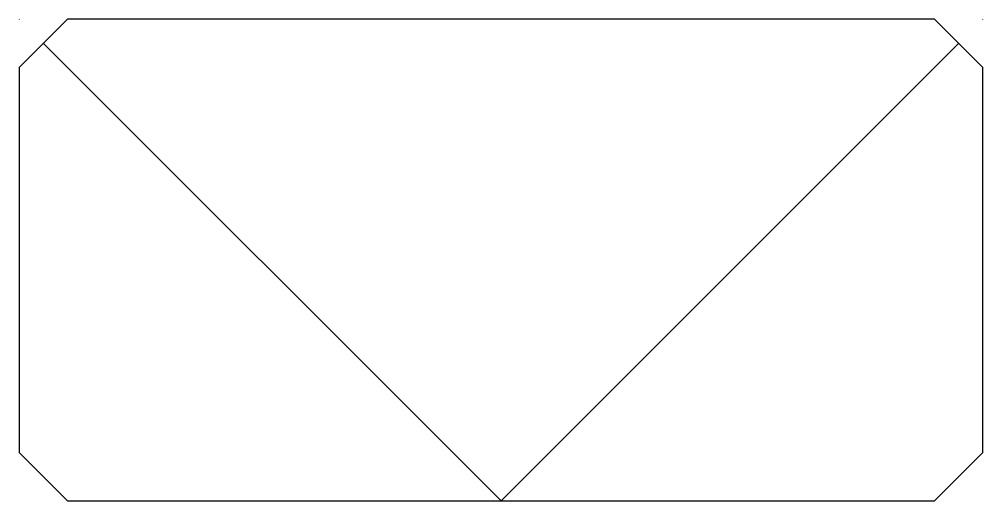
# Model space of a CAD drawing. Header units: millimetres. Extents: x 0 to 30, y -7.5 to 7.5.
import ezdxf

# ---------------------------------------------------------------- set-up
doc = ezdxf.new("R2010")
doc.units = ezdxf.units.MM
doc.layers.add('wipess', color=5, linetype='Continuous')

msp = doc.modelspace()

# ---------------------------------------------------------------- linework, layer by layer
msp.add_lwpolyline([(30, 7.5), (15, -7.5), (0, 7.5)])

# ---------------------------------------------------------------- next in the draw order: wipeouts: each hides what was drawn before it
for points in [[(30, 6), (30, 7.5), (28.5, 7.5)], [(0, 6), (0, 7.5), (1.5, 7.5)]]:
    msp.add_wipeout(points).dxf.layer = 'wipess'

# ---------------------------------------------------------------- next in the draw order: linework, layer by layer
msp.add_lwpolyline([(30, 6), (28.5, 7.5), (1.5, 7.5), (0, 6), (0, -6), (1.5, -7.5), (28.5, -7.5), (30, -6)], close=True)

doc.saveas('drawing.dxf')
